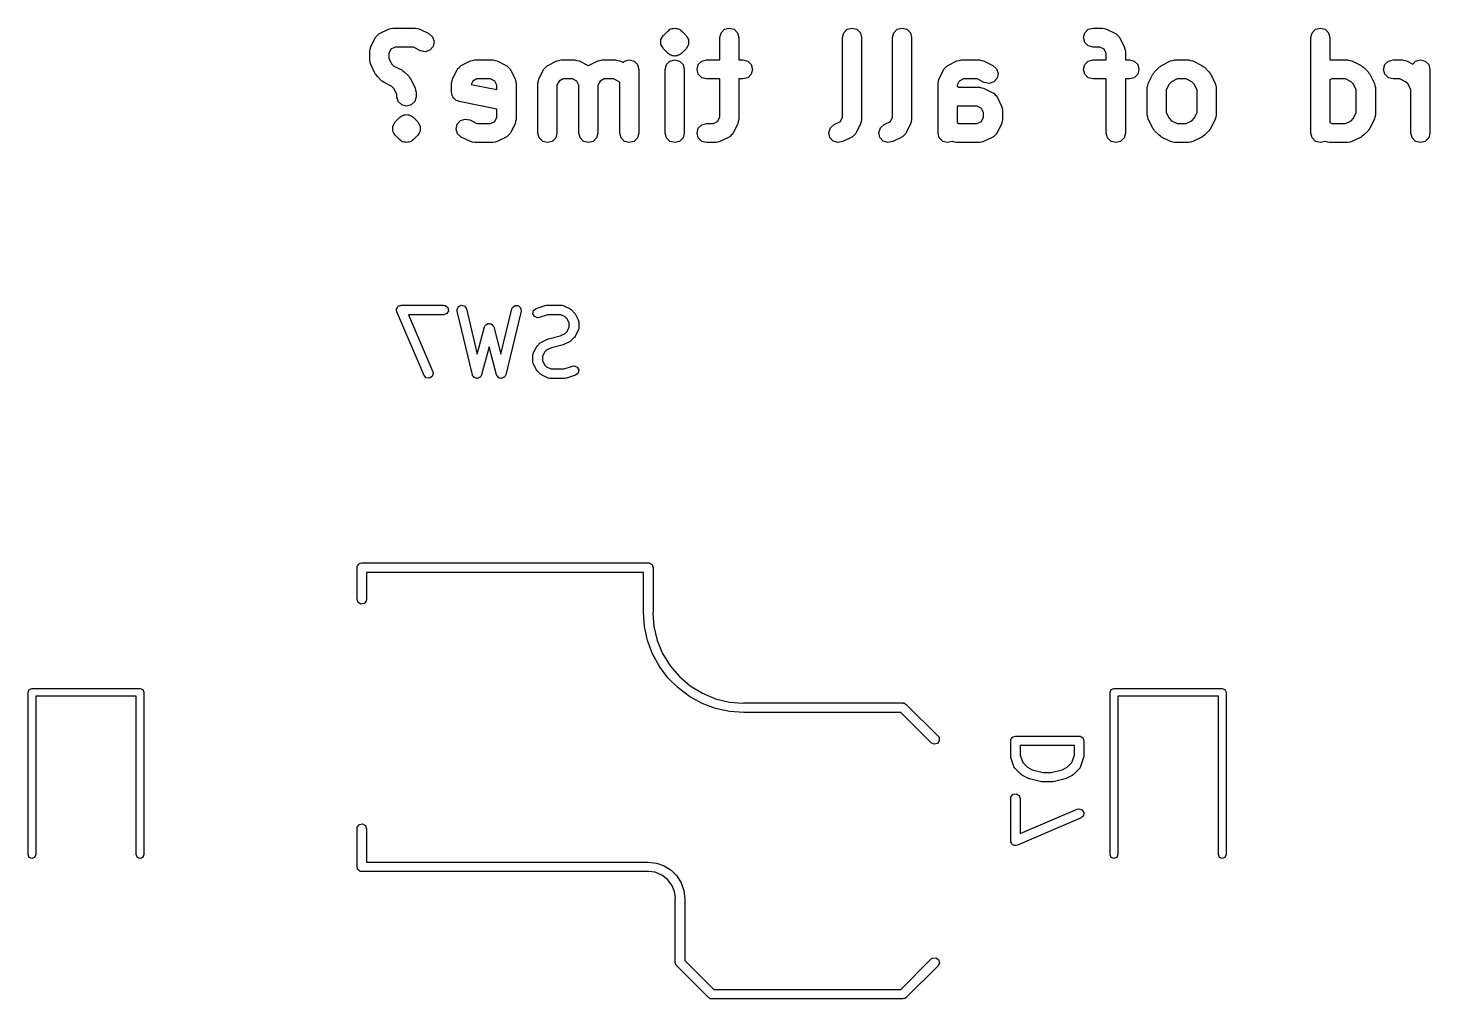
# Model space of a CAD drawing. Extents: x 3.18 to 10.88, y -3.25 to -0.52.
# Drawn here: x 6.797 to 7.664, y -1.246 to -0.646 of the extents above; entities that cross this region are included whole.
import ezdxf

# ---------------------------------------------------------------- set-up
doc = ezdxf.new("R2010")
doc.units = 0
doc.header["$MEASUREMENT"] = 0
doc.layers.add('BLACK', color=7, linetype='CONTINUOUS')

msp = doc.modelspace()

# ---------------------------------------------------------------- linework, layer by layer
at = {"layer": 'BLACK', "linetype": 'CONTINUOUS'}
for p, q in [((7.01161, -0.651077), (7.01249, -0.65029)), ((7.01249, -0.65029), (7.01328, -0.649402)), ((7.01328, -0.649402), (7.01362, -0.649288)), ((7.01362, -0.649288), (7.01389, -0.649049)), ((7.01389, -0.649049), (7.01952, -0.646236)), ((7.01952, -0.646236), (7.02085, -0.645964)), ((7.02085, -0.645964), (7.02216, -0.645613)), ((7.02216, -0.645613), (7.03622, -0.645613)), ((7.03622, -0.645613), (7.03753, -0.645964)), ((7.03753, -0.645964), (7.03886, -0.646236)), ((7.03886, -0.646236), (7.04449, -0.649049)), ((7.04449, -0.649049), (7.04677, -0.651077)), ((7.18899, -0.65109), (7.18952, -0.650155)), ((7.18952, -0.650155), (7.19234, -0.647343)), ((7.19234, -0.647343), (7.19301, -0.646954)), ((7.19234, -0.647343), (7.19234, -0.647343)), ((7.19234, -0.647343), (7.19234, -0.647343)), ((7.19301, -0.646954), (7.19356, -0.646404)), ((7.19356, -0.646404), (7.19431, -0.646203)), ((7.19431, -0.646203), (7.19498, -0.645814)), ((7.19498, -0.645814), (7.19576, -0.645814)), ((7.19576, -0.645814), (7.19651, -0.645613)), ((7.19651, -0.645613), (7.19726, -0.645814)), ((7.19726, -0.645814), (7.19804, -0.645814)), ((7.19804, -0.645814), (7.19871, -0.646203)), ((7.19871, -0.646203), (7.19947, -0.646404)), ((7.19947, -0.646404), (7.20002, -0.646954)), ((7.20002, -0.646954), (7.20069, -0.647343)), ((7.20069, -0.647343), (7.20069, -0.647343)), ((7.20069, -0.647343), (7.20069, -0.647343)), ((7.20069, -0.647343), (7.2035, -0.650155)), ((7.2035, -0.650155), (7.2035, -0.650155)), ((7.2035, -0.650155), (7.2035, -0.650155)), ((7.2035, -0.650155), (7.20404, -0.65109)), ((7.22435, -0.651519), (7.22514, -0.648566)), ((7.22514, -0.648566), (7.22731, -0.646404)), ((7.22731, -0.646404), (7.23026, -0.645613)), ((7.23026, -0.645613), (7.23321, -0.646404)), ((7.23321, -0.646404), (7.23537, -0.648566)), ((7.23537, -0.648566), (7.23616, -0.651519)), ((7.30028, -0.651519), (7.30107, -0.648566)), ((7.30107, -0.648566), (7.30323, -0.646404)), ((7.30323, -0.646404), (7.30619, -0.645613)), ((7.30619, -0.645613), (7.30914, -0.646404)), ((7.30914, -0.646404), (7.3113, -0.648566)), ((7.3113, -0.648566), (7.31209, -0.651519)), ((7.33121, -0.651519), (7.33201, -0.648566)), ((7.33201, -0.648566), (7.33417, -0.646404)), ((7.33417, -0.646404), (7.33712, -0.645613)), ((7.33712, -0.645613), (7.34007, -0.646404)), ((7.34007, -0.646404), (7.34223, -0.648566)), ((7.34223, -0.648566), (7.34303, -0.651519)), ((7.44933, -0.651519), (7.45012, -0.648566)), ((7.45012, -0.648566), (7.45228, -0.646404)), ((7.45228, -0.646404), (7.45523, -0.645613)), ((7.45523, -0.645613), (7.46085, -0.645613)), ((7.46085, -0.645613), (7.46217, -0.645964)), ((7.46217, -0.645964), (7.4635, -0.646236)), ((7.4635, -0.646236), (7.46912, -0.649049)), ((7.46912, -0.649049), (7.46939, -0.649288)), ((7.46939, -0.649288), (7.46973, -0.649402)), ((7.46973, -0.649402), (7.47052, -0.65029)), ((7.47052, -0.65029), (7.47141, -0.651077)), ((7.58993, -0.651519), (7.59072, -0.648566)), ((7.59072, -0.648566), (7.59289, -0.646404)), ((7.59289, -0.646404), (7.59584, -0.645613)), ((7.59584, -0.645613), (7.59879, -0.646404)), ((7.59879, -0.646404), (7.60095, -0.648566)), ((7.60095, -0.648566), (7.60174, -0.651519)), ((7.00782, -0.659955), (7.00817, -0.658644)), ((7.00817, -0.658644), (7.00844, -0.657314)), ((7.00844, -0.657314), (7.01125, -0.65169)), ((7.01125, -0.65169), (7.01149, -0.651419)), ((7.01149, -0.651419), (7.01161, -0.651077)), ((7.02094, -0.658732), (7.01963, -0.661349)), ((7.02355, -0.657424), (7.02094, -0.658732)), ((7.03483, -0.657424), (7.02355, -0.657424)), ((7.0392, -0.659613), (7.03483, -0.657424)), ((7.04713, -0.656972), (7.0451, -0.659259)), ((7.04677, -0.651077), (7.04774, -0.653977)), ((7.04774, -0.653977), (7.04713, -0.656972)), ((7.188, -0.652802), (7.18899, -0.65109)), ((7.188, -0.655859), (7.188, -0.652802)), ((7.18864, -0.656972), (7.188, -0.655859)), ((7.18952, -0.658507), (7.18864, -0.656972)), ((7.19234, -0.661319), (7.18952, -0.658507)), ((7.2035, -0.658507), (7.20069, -0.661319)), ((7.20439, -0.656972), (7.2035, -0.658506)), ((7.2035, -0.658506), (7.2035, -0.658507)), ((7.20404, -0.65109), (7.20503, -0.652802)), ((7.20503, -0.655859), (7.20439, -0.656972)), ((7.20503, -0.652802), (7.20503, -0.655859)), ((7.22435, -0.665298), (7.22435, -0.651519)), ((7.23616, -0.651519), (7.23616, -0.665298)), ((7.30028, -0.700743), (7.30028, -0.651519)), ((7.31209, -0.651519), (7.31209, -0.702137)), ((7.33121, -0.700743), (7.33121, -0.651519)), ((7.34303, -0.651519), (7.34303, -0.702137)), ((7.45012, -0.654471), (7.44933, -0.651519)), ((7.45228, -0.656633), (7.45012, -0.654471)), ((7.45523, -0.657424), (7.45228, -0.656633)), ((7.45946, -0.657424), (7.45523, -0.657424)), ((7.46208, -0.658732), (7.45946, -0.657424)), ((7.46339, -0.661349), (7.46208, -0.658732)), ((7.47141, -0.651077), (7.47152, -0.651419)), ((7.47152, -0.651419), (7.47176, -0.65169)), ((7.47176, -0.65169), (7.47457, -0.657314)), ((7.47457, -0.657314), (7.47485, -0.658644)), ((7.47485, -0.658644), (7.4752, -0.659955)), ((7.58993, -0.710574), (7.58993, -0.651519)), ((7.60174, -0.651519), (7.60174, -0.665298)), ((7.00782, -0.665579), (7.00782, -0.659955)), ((7.00817, -0.66689), (7.00782, -0.665579)), ((7.00844, -0.66822), (7.00817, -0.66689)), ((7.01963, -0.661349), (7.01963, -0.664185)), ((7.01963, -0.664185), (7.02139, -0.667705)), ((7.0422, -0.660226), (7.0392, -0.659613)), ((7.0451, -0.659259), (7.0422, -0.660226)), ((7.06451, -0.668734), (7.07014, -0.665922)), ((7.07014, -0.665922), (7.07147, -0.665649)), ((7.07147, -0.665649), (7.07278, -0.665298)), ((7.07278, -0.665298), (7.08403, -0.665298)), ((7.08403, -0.665298), (7.08534, -0.665649)), ((7.08534, -0.665649), (7.08667, -0.665922)), ((7.08667, -0.665922), (7.09229, -0.668734)), ((7.11794, -0.668734), (7.12357, -0.665922)), ((7.12357, -0.665922), (7.1249, -0.665649)), ((7.1249, -0.665649), (7.12621, -0.665298)), ((7.12621, -0.665298), (7.13465, -0.665298)), ((7.13465, -0.665298), (7.13596, -0.665649)), ((7.13596, -0.665649), (7.13729, -0.665922)), ((7.13729, -0.665922), (7.14291, -0.668734)), ((7.14325, -0.668734), (7.14888, -0.665922)), ((7.14888, -0.665922), (7.15021, -0.665649)), ((7.15021, -0.665649), (7.15152, -0.665298)), ((7.15152, -0.665298), (7.15996, -0.665298)), ((7.15996, -0.665298), (7.16127, -0.665649)), ((7.16127, -0.665649), (7.1626, -0.665922)), ((7.1626, -0.665922), (7.1646, -0.666925)), ((7.1646, -0.666925), (7.16544, -0.666089)), ((7.16544, -0.666089), (7.16839, -0.665298)), ((7.16839, -0.665298), (7.17134, -0.666089)), ((7.17134, -0.666089), (7.17351, -0.668251)), ((7.1914, -0.668251), (7.19356, -0.666089)), ((7.19301, -0.661707), (7.19234, -0.661319)), ((7.19356, -0.662257), (7.19301, -0.661707)), ((7.19431, -0.662458), (7.19356, -0.662257)), ((7.19356, -0.666089), (7.19651, -0.665298)), ((7.19498, -0.662847), (7.19431, -0.662458)), ((7.19576, -0.662847), (7.19498, -0.662847)), ((7.19651, -0.663048), (7.19576, -0.662847)), ((7.19726, -0.662847), (7.19651, -0.663048)), ((7.19651, -0.665298), (7.19947, -0.666089)), ((7.19804, -0.662847), (7.19726, -0.662847)), ((7.19871, -0.662458), (7.19804, -0.662847)), ((7.19947, -0.662257), (7.19871, -0.662458)), ((7.20002, -0.661707), (7.19947, -0.662257)), ((7.19947, -0.666089), (7.20163, -0.668251)), ((7.20069, -0.661319), (7.20002, -0.661707)), ((7.21108, -0.668251), (7.21325, -0.666089)), ((7.21325, -0.666089), (7.2162, -0.665298)), ((7.2162, -0.665298), (7.22435, -0.665298)), ((7.23616, -0.665298), (7.2387, -0.665298)), ((7.2387, -0.665298), (7.24165, -0.666089)), ((7.24165, -0.666089), (7.24381, -0.668251)), ((7.36541, -0.668734), (7.37104, -0.665922)), ((7.37104, -0.665922), (7.37237, -0.665649)), ((7.37237, -0.665649), (7.37368, -0.665298)), ((7.37368, -0.665298), (7.38493, -0.665298)), ((7.38493, -0.665298), (7.38624, -0.665649)), ((7.38624, -0.665649), (7.38757, -0.665922)), ((7.38757, -0.665922), (7.39319, -0.668734)), ((7.45012, -0.668251), (7.45228, -0.666089)), ((7.45228, -0.666089), (7.45523, -0.665298)), ((7.45523, -0.665298), (7.46339, -0.665298)), ((7.46339, -0.665298), (7.46339, -0.661349)), ((7.4752, -0.659955), (7.4752, -0.665298)), ((7.4752, -0.665298), (7.47773, -0.665298)), ((7.47773, -0.665298), (7.48068, -0.666089)), ((7.48068, -0.666089), (7.48284, -0.668251)), ((7.49758, -0.668734), (7.50321, -0.665922)), ((7.50321, -0.665922), (7.50454, -0.665649)), ((7.50454, -0.665649), (7.50585, -0.665298)), ((7.50585, -0.665298), (7.51429, -0.665298)), ((7.51429, -0.665298), (7.5156, -0.665649)), ((7.5156, -0.665649), (7.51693, -0.665922)), ((7.51693, -0.665922), (7.52255, -0.668734)), ((7.60174, -0.665298), (7.61271, -0.665298)), ((7.61271, -0.665298), (7.61402, -0.665649)), ((7.61402, -0.665649), (7.61535, -0.665922)), ((7.61535, -0.665922), (7.62098, -0.668734)), ((7.63572, -0.668251), (7.63788, -0.666089)), ((7.63788, -0.666089), (7.64083, -0.665298)), ((7.64083, -0.665298), (7.64646, -0.665298)), ((7.64646, -0.665298), (7.64777, -0.665649)), ((7.64777, -0.665649), (7.6491, -0.665922)), ((7.6491, -0.665922), (7.65298, -0.667862)), ((7.65298, -0.667862), (7.65475, -0.666089)), ((7.65475, -0.666089), (7.65771, -0.665298)), ((7.65771, -0.665298), (7.66066, -0.666089)), ((7.66066, -0.666089), (7.66282, -0.668251)), ((7.01125, -0.673845), (7.00844, -0.66822)), ((7.01188, -0.674556), (7.01125, -0.673845)), ((7.01236, -0.675379), (7.01188, -0.674556)), ((7.01517, -0.678192), (7.01236, -0.675379)), ((7.02139, -0.667705), (7.02285, -0.669162)), ((7.02285, -0.669162), (7.02761, -0.671546)), ((7.02761, -0.671546), (7.02832, -0.672177)), ((7.02832, -0.672177), (7.02915, -0.672652)), ((7.02915, -0.672652), (7.03196, -0.675464)), ((7.03196, -0.675464), (7.03244, -0.676288)), ((7.03244, -0.676288), (7.03307, -0.676999)), ((7.05906, -0.676999), (7.06187, -0.671375)), ((7.06187, -0.671375), (7.06211, -0.671105)), ((7.06211, -0.671105), (7.06223, -0.670762)), ((7.06223, -0.670762), (7.06311, -0.669975)), ((7.06311, -0.669975), (7.0639, -0.669088)), ((7.0639, -0.669088), (7.06424, -0.668973)), ((7.06424, -0.668973), (7.06451, -0.668734)), ((7.09229, -0.668734), (7.09256, -0.668973)), ((7.09256, -0.668973), (7.09291, -0.669088)), ((7.09291, -0.669088), (7.09369, -0.669975)), ((7.09369, -0.669975), (7.09458, -0.670762)), ((7.09458, -0.670762), (7.09469, -0.671105)), ((7.09469, -0.671105), (7.09493, -0.671375)), ((7.09493, -0.671375), (7.09775, -0.676999)), ((7.11249, -0.676999), (7.1153, -0.671375)), ((7.1153, -0.671375), (7.11554, -0.671105)), ((7.11554, -0.671105), (7.11566, -0.670762)), ((7.11566, -0.670762), (7.11654, -0.669975)), ((7.11654, -0.669975), (7.11733, -0.669088)), ((7.11733, -0.669088), (7.11767, -0.668973)), ((7.11767, -0.668973), (7.11794, -0.668734)), ((7.14291, -0.668734), (7.14308, -0.668885)), ((7.14308, -0.668885), (7.14325, -0.668734)), ((7.17351, -0.668251), (7.1743, -0.671204)), ((7.1743, -0.671204), (7.1743, -0.710574)), ((7.19061, -0.671204), (7.1914, -0.668251)), ((7.19061, -0.710574), (7.19061, -0.671204)), ((7.20163, -0.668251), (7.20242, -0.671204)), ((7.20242, -0.671204), (7.20242, -0.710574)), ((7.21029, -0.671204), (7.21108, -0.668251)), ((7.21108, -0.674156), (7.21029, -0.671204)), ((7.21325, -0.676318), (7.21108, -0.674156)), ((7.2162, -0.677109), (7.21325, -0.676318)), ((7.24165, -0.676318), (7.2387, -0.677109)), ((7.24381, -0.674156), (7.24165, -0.676318)), ((7.24381, -0.668251), (7.2446, -0.671204)), ((7.2446, -0.671204), (7.24381, -0.674156)), ((7.35996, -0.676999), (7.36277, -0.671375)), ((7.36277, -0.671375), (7.36301, -0.671105)), ((7.36301, -0.671105), (7.36313, -0.670762)), ((7.36313, -0.670762), (7.36401, -0.669975)), ((7.36401, -0.669975), (7.3648, -0.669088)), ((7.3648, -0.669088), (7.36514, -0.668973)), ((7.36514, -0.668973), (7.36541, -0.668734)), ((7.39319, -0.668734), (7.39548, -0.670762)), ((7.39548, -0.670762), (7.39645, -0.673662)), ((7.39645, -0.673662), (7.39583, -0.676657)), ((7.44933, -0.671204), (7.45012, -0.668251)), ((7.45012, -0.674156), (7.44933, -0.671204)), ((7.45228, -0.676318), (7.45012, -0.674156)), ((7.45523, -0.677109), (7.45228, -0.676318)), ((7.48068, -0.676318), (7.47773, -0.677109)), ((7.48284, -0.674156), (7.48068, -0.676318)), ((7.48284, -0.668251), (7.48363, -0.671204)), ((7.48363, -0.671204), (7.48284, -0.674156)), ((7.48932, -0.679811), (7.49213, -0.674187)), ((7.49213, -0.674187), (7.49276, -0.673475)), ((7.49276, -0.673475), (7.49324, -0.672652)), ((7.49324, -0.672652), (7.49605, -0.66984)), ((7.49605, -0.66984), (7.49687, -0.669364)), ((7.49687, -0.669364), (7.49758, -0.668734)), ((7.52255, -0.668734), (7.52326, -0.669364)), ((7.52326, -0.669364), (7.52409, -0.66984)), ((7.52409, -0.66984), (7.5269, -0.672652)), ((7.5269, -0.672652), (7.52737, -0.673475)), ((7.52737, -0.673475), (7.528, -0.674187)), ((7.528, -0.674187), (7.53082, -0.679811)), ((7.62098, -0.668734), (7.62169, -0.669364)), ((7.62169, -0.669364), (7.62251, -0.66984)), ((7.62251, -0.66984), (7.62532, -0.672652)), ((7.62532, -0.672652), (7.6258, -0.673475)), ((7.6258, -0.673475), (7.62643, -0.674187)), ((7.62643, -0.674187), (7.62924, -0.679811)), ((7.63493, -0.671204), (7.63572, -0.668251)), ((7.63572, -0.674156), (7.63493, -0.671204)), ((7.63788, -0.676318), (7.63572, -0.674156)), ((7.64083, -0.677109), (7.63788, -0.676318)), ((7.66282, -0.668251), (7.66361, -0.671204)), ((7.66361, -0.671204), (7.66361, -0.710574)), ((7.016, -0.678667), (7.01517, -0.678192)), ((7.01671, -0.679298), (7.016, -0.678667)), ((7.02147, -0.681681), (7.01671, -0.679298)), ((7.02293, -0.683138), (7.02147, -0.681681)), ((7.02469, -0.686658), (7.02293, -0.683138)), ((7.03307, -0.676999), (7.03588, -0.682623)), ((7.03588, -0.682623), (7.03615, -0.683953)), ((7.03615, -0.683953), (7.0365, -0.685264)), ((7.05844, -0.67964), (7.05879, -0.678329)), ((7.05844, -0.685264), (7.05844, -0.67964)), ((7.05879, -0.678329), (7.05906, -0.676999)), ((7.07156, -0.678417), (7.07053, -0.680479)), ((7.07053, -0.680479), (7.08656, -0.683685)), ((7.07417, -0.677109), (7.07156, -0.678417)), ((7.08263, -0.677109), (7.07417, -0.677109)), ((7.08525, -0.678417), (7.08263, -0.677109)), ((7.08656, -0.681034), (7.08525, -0.678417)), ((7.08656, -0.683685), (7.08656, -0.681034)), ((7.09775, -0.676999), (7.09802, -0.678329)), ((7.09802, -0.678329), (7.09837, -0.67964)), ((7.09837, -0.67964), (7.09837, -0.702137)), ((7.11187, -0.67964), (7.11222, -0.678329)), ((7.11187, -0.710574), (7.11187, -0.67964)), ((7.11222, -0.678329), (7.11249, -0.676999)), ((7.12499, -0.678417), (7.12368, -0.681034)), ((7.12368, -0.681034), (7.12368, -0.710574)), ((7.1276, -0.677109), (7.12499, -0.678417)), ((7.13325, -0.677109), (7.1276, -0.677109)), ((7.13587, -0.678417), (7.13325, -0.677109)), ((7.13718, -0.681034), (7.13587, -0.678417)), ((7.13718, -0.710574), (7.13718, -0.681034)), ((7.1503, -0.678417), (7.14899, -0.681034)), ((7.14899, -0.681034), (7.14899, -0.710574)), ((7.15291, -0.677109), (7.1503, -0.678417)), ((7.15856, -0.677109), (7.15291, -0.677109)), ((7.16208, -0.678869), (7.15856, -0.677109)), ((7.16249, -0.679274), (7.16208, -0.678869)), ((7.16249, -0.710574), (7.16249, -0.679274)), ((7.22435, -0.677109), (7.2162, -0.677109)), ((7.22435, -0.700743), (7.22435, -0.677109)), ((7.2387, -0.677109), (7.23616, -0.677109)), ((7.23616, -0.677109), (7.23616, -0.702137)), ((7.35934, -0.67964), (7.35969, -0.678329)), ((7.35934, -0.710574), (7.35934, -0.67964)), ((7.35969, -0.678329), (7.35996, -0.676999)), ((7.37246, -0.678417), (7.37115, -0.681034)), ((7.37115, -0.681034), (7.37115, -0.681615)), ((7.37115, -0.681615), (7.37226, -0.682171)), ((7.37226, -0.682171), (7.38493, -0.682171)), ((7.37507, -0.677109), (7.37246, -0.678417)), ((7.38353, -0.677109), (7.37507, -0.677109)), ((7.38791, -0.679298), (7.38353, -0.677109)), ((7.38493, -0.682171), (7.38624, -0.682522)), ((7.38624, -0.682522), (7.38757, -0.682794)), ((7.38757, -0.682794), (7.39319, -0.685607)), ((7.39091, -0.679911), (7.38791, -0.679298)), ((7.39381, -0.678944), (7.39091, -0.679911)), ((7.39583, -0.676657), (7.39381, -0.678944)), ((7.46339, -0.677109), (7.45523, -0.677109)), ((7.46339, -0.710574), (7.46339, -0.677109)), ((7.47773, -0.677109), (7.4752, -0.677109)), ((7.4752, -0.677109), (7.4752, -0.710574)), ((7.4887, -0.682452), (7.48905, -0.681141)), ((7.4887, -0.699325), (7.4887, -0.682452)), ((7.48905, -0.681141), (7.48932, -0.679811)), ((7.50227, -0.680326), (7.50051, -0.683846)), ((7.50051, -0.683846), (7.50051, -0.697931)), ((7.50372, -0.678869), (7.50227, -0.680326)), ((7.50724, -0.677109), (7.50372, -0.678869)), ((7.51289, -0.677109), (7.50724, -0.677109)), ((7.51641, -0.678869), (7.51289, -0.677109)), ((7.51787, -0.680326), (7.51641, -0.678869)), ((7.51963, -0.683846), (7.51787, -0.680326)), ((7.51963, -0.697931), (7.51963, -0.683846)), ((7.53082, -0.679811), (7.53109, -0.681141)), ((7.53109, -0.681141), (7.53144, -0.682452)), ((7.53144, -0.682452), (7.53144, -0.699325)), ((7.60286, -0.677109), (7.60174, -0.677666)), ((7.60174, -0.677666), (7.60174, -0.704112)), ((7.61132, -0.677109), (7.60286, -0.677109)), ((7.61484, -0.678869), (7.61132, -0.677109)), ((7.61629, -0.680326), (7.61484, -0.678869)), ((7.61805, -0.683846), (7.61629, -0.680326)), ((7.61805, -0.697931), (7.61805, -0.683846)), ((7.62924, -0.679811), (7.62951, -0.681141)), ((7.62951, -0.681141), (7.62986, -0.682452)), ((7.62986, -0.682452), (7.62986, -0.699325)), ((7.64506, -0.677109), (7.64083, -0.677109)), ((7.64858, -0.678869), (7.64506, -0.677109)), ((7.65004, -0.680326), (7.64858, -0.678869)), ((7.6518, -0.683846), (7.65004, -0.680326)), ((7.6518, -0.710574), (7.6518, -0.683846)), ((7.02469, -0.688076), (7.02469, -0.686658)), ((7.02548, -0.691029), (7.02469, -0.688076)), ((7.02764, -0.693191), (7.02548, -0.691029)), ((7.0306, -0.693982), (7.02764, -0.693191)), ((7.03355, -0.693191), (7.0306, -0.693982)), ((7.03571, -0.691029), (7.03355, -0.693191)), ((7.0365, -0.688076), (7.03571, -0.691029)), ((7.0365, -0.685264), (7.0365, -0.688076)), ((7.05869, -0.686195), (7.05844, -0.685264)), ((7.05875, -0.687157), (7.05869, -0.686195)), ((7.05907, -0.687647), (7.05875, -0.687157)), ((7.05923, -0.688217), (7.05907, -0.687647)), ((7.05991, -0.688898), (7.05923, -0.688217)), ((7.06044, -0.6897), (7.05991, -0.688898)), ((7.06097, -0.689962), (7.06044, -0.6897)), ((7.06139, -0.690379), (7.06097, -0.689962)), ((7.06232, -0.690628), (7.06139, -0.690379)), ((7.06318, -0.691055), (7.06232, -0.690628)), ((7.08656, -0.69573), (7.06318, -0.691055)), ((7.39319, -0.685607), (7.39346, -0.685846)), ((7.39346, -0.685846), (7.39381, -0.68596)), ((7.39381, -0.68596), (7.39459, -0.686848)), ((7.39459, -0.686848), (7.39548, -0.687635)), ((7.39548, -0.687635), (7.39559, -0.687977)), ((7.39559, -0.687977), (7.39583, -0.688248)), ((7.39583, -0.688248), (7.39865, -0.693872)), ((7.02361, -0.703586), (7.02642, -0.700774)), ((7.02642, -0.700774), (7.02709, -0.700385)), ((7.02709, -0.700385), (7.02764, -0.699835)), ((7.02764, -0.699835), (7.02839, -0.699634)), ((7.02839, -0.699634), (7.02907, -0.699245)), ((7.02907, -0.699245), (7.02985, -0.699245)), ((7.02985, -0.699245), (7.0306, -0.699044)), ((7.0306, -0.699044), (7.03135, -0.699245)), ((7.03135, -0.699245), (7.03212, -0.699245)), ((7.03212, -0.699245), (7.0328, -0.699634)), ((7.0328, -0.699634), (7.03355, -0.699835)), ((7.03355, -0.699835), (7.0341, -0.700385)), ((7.0341, -0.700385), (7.03477, -0.700774)), ((7.03477, -0.700774), (7.03758, -0.703586)), ((7.0639, -0.702833), (7.0668, -0.701867)), ((7.0668, -0.701867), (7.0698, -0.702479)), ((7.08525, -0.70336), (7.08656, -0.700743)), ((7.08656, -0.700743), (7.08656, -0.69573)), ((7.09837, -0.702137), (7.09802, -0.703448)), ((7.22304, -0.70336), (7.22435, -0.700743)), ((7.23616, -0.702137), (7.23581, -0.703448)), ((7.29897, -0.70336), (7.30028, -0.700743)), ((7.31209, -0.702137), (7.31174, -0.703448)), ((7.32991, -0.70336), (7.33121, -0.700743)), ((7.34303, -0.702137), (7.34267, -0.703448)), ((7.37115, -0.693982), (7.37115, -0.704112)), ((7.38353, -0.693982), (7.37115, -0.693982)), ((7.38615, -0.69529), (7.38353, -0.693982)), ((7.38746, -0.697907), (7.38615, -0.69529)), ((7.38615, -0.70336), (7.38746, -0.700743)), ((7.38746, -0.700743), (7.38746, -0.697907)), ((7.39865, -0.693872), (7.39892, -0.695202)), ((7.39892, -0.695202), (7.39927, -0.696513)), ((7.39927, -0.702137), (7.39892, -0.703448)), ((7.39927, -0.696513), (7.39927, -0.702137)), ((7.48905, -0.700636), (7.4887, -0.699325)), ((7.48932, -0.701966), (7.48905, -0.700636)), ((7.49213, -0.70759), (7.48932, -0.701966)), ((7.50051, -0.697931), (7.50227, -0.701451)), ((7.50227, -0.701451), (7.50372, -0.702908)), ((7.51641, -0.702908), (7.51787, -0.701451)), ((7.51787, -0.701451), (7.51963, -0.697931)), ((7.53082, -0.701966), (7.528, -0.70759)), ((7.53109, -0.700636), (7.53082, -0.701966)), ((7.53144, -0.699325), (7.53109, -0.700636)), ((7.61484, -0.702908), (7.61629, -0.701451)), ((7.61629, -0.701451), (7.61805, -0.697931)), ((7.62924, -0.701966), (7.62643, -0.70759)), ((7.62951, -0.700636), (7.62924, -0.701966)), ((7.62986, -0.699325), (7.62951, -0.700636)), ((7.02208, -0.706233), (7.02309, -0.704492)), ((7.02208, -0.70929), (7.02208, -0.706233)), ((7.02282, -0.710574), (7.02208, -0.70929)), ((7.02361, -0.711937), (7.02282, -0.710574)), ((7.02309, -0.704492), (7.02361, -0.703586)), ((7.03758, -0.703586), (7.03758, -0.703586)), ((7.03758, -0.703586), (7.03758, -0.703586)), ((7.03758, -0.703586), (7.03811, -0.704492)), ((7.03837, -0.710574), (7.03763, -0.711866)), ((7.03811, -0.704492), (7.03911, -0.706233)), ((7.03911, -0.70929), (7.03837, -0.710574)), ((7.03911, -0.706233), (7.03911, -0.70929)), ((7.06126, -0.708115), (7.06187, -0.70512)), ((7.06223, -0.711015), (7.06126, -0.708115)), ((7.06187, -0.70512), (7.0639, -0.702833)), ((7.0698, -0.702479), (7.07417, -0.704668)), ((7.07417, -0.704668), (7.08263, -0.704668)), ((7.08263, -0.704668), (7.08525, -0.70336)), ((7.09469, -0.710673), (7.09458, -0.711015)), ((7.09493, -0.710403), (7.09469, -0.710673)), ((7.09775, -0.704778), (7.09493, -0.710403)), ((7.09802, -0.703448), (7.09775, -0.704778)), ((7.11266, -0.713526), (7.11187, -0.710574)), ((7.12368, -0.710574), (7.12289, -0.713526)), ((7.13797, -0.713526), (7.13718, -0.710574)), ((7.14899, -0.710574), (7.1482, -0.713526)), ((7.16328, -0.713526), (7.16249, -0.710574)), ((7.1743, -0.710574), (7.17351, -0.713526)), ((7.1914, -0.713526), (7.19061, -0.710574)), ((7.20242, -0.710574), (7.20163, -0.713526)), ((7.21029, -0.710574), (7.21108, -0.707621)), ((7.21108, -0.713526), (7.21029, -0.710574)), ((7.21108, -0.707621), (7.21325, -0.705459)), ((7.21325, -0.705459), (7.2162, -0.704668)), ((7.2162, -0.704668), (7.22043, -0.704668)), ((7.22043, -0.704668), (7.22304, -0.70336)), ((7.23249, -0.710673), (7.23237, -0.711015)), ((7.23273, -0.710403), (7.23249, -0.710673)), ((7.23554, -0.704778), (7.23273, -0.710403)), ((7.23581, -0.703448), (7.23554, -0.704778)), ((7.29186, -0.71022), (7.29282, -0.70732)), ((7.29247, -0.713215), (7.29186, -0.71022)), ((7.29282, -0.70732), (7.29511, -0.705292)), ((7.29511, -0.705292), (7.29897, -0.70336)), ((7.30842, -0.710673), (7.3083, -0.711015)), ((7.30866, -0.710403), (7.30842, -0.710673)), ((7.31147, -0.704778), (7.30866, -0.710403)), ((7.31174, -0.703448), (7.31147, -0.704778)), ((7.32279, -0.71022), (7.32376, -0.70732)), ((7.3234, -0.713215), (7.32279, -0.71022)), ((7.32376, -0.70732), (7.32604, -0.705292)), ((7.32604, -0.705292), (7.32991, -0.70336)), ((7.33935, -0.710673), (7.33924, -0.711015)), ((7.33959, -0.710403), (7.33935, -0.710673)), ((7.3424, -0.704778), (7.33959, -0.710403)), ((7.34267, -0.703448), (7.3424, -0.704778)), ((7.36013, -0.713526), (7.35934, -0.710574)), ((7.37115, -0.704112), (7.37226, -0.704668)), ((7.37226, -0.704668), (7.38353, -0.704668)), ((7.38353, -0.704668), (7.38615, -0.70336)), ((7.39559, -0.710673), (7.39548, -0.711015)), ((7.39583, -0.710403), (7.39559, -0.710673)), ((7.39865, -0.704778), (7.39583, -0.710403)), ((7.39892, -0.703448), (7.39865, -0.704778)), ((7.46418, -0.713526), (7.46339, -0.710574)), ((7.4752, -0.710574), (7.47441, -0.713526)), ((7.49276, -0.708302), (7.49213, -0.70759)), ((7.49324, -0.709125), (7.49276, -0.708302)), ((7.49605, -0.711937), (7.49324, -0.709125)), ((7.50372, -0.702908), (7.50724, -0.704668)), ((7.50724, -0.704668), (7.51289, -0.704668)), ((7.51289, -0.704668), (7.51641, -0.702908)), ((7.5269, -0.709125), (7.52409, -0.711937)), ((7.52737, -0.708302), (7.5269, -0.709125)), ((7.528, -0.70759), (7.52737, -0.708302)), ((7.59072, -0.713526), (7.58993, -0.710574)), ((7.60174, -0.704112), (7.60286, -0.704668)), ((7.60286, -0.704668), (7.61132, -0.704668)), ((7.61132, -0.704668), (7.61484, -0.702908)), ((7.62532, -0.709125), (7.62251, -0.711937)), ((7.6258, -0.708302), (7.62532, -0.709125)), ((7.62643, -0.70759), (7.6258, -0.708302)), ((7.65259, -0.713526), (7.6518, -0.710574)), ((7.66361, -0.710574), (7.66282, -0.713526)), ((7.02642, -0.714749), (7.02361, -0.711937)), ((7.02709, -0.715138), (7.02642, -0.714749)), ((7.02642, -0.714749), (7.02642, -0.714749)), ((7.02764, -0.715688), (7.02709, -0.715138)), ((7.02839, -0.715889), (7.02764, -0.715688)), ((7.02907, -0.716278), (7.02839, -0.715889)), ((7.02985, -0.716278), (7.02907, -0.716278)), ((7.0306, -0.716479), (7.02985, -0.716278)), ((7.03135, -0.716278), (7.0306, -0.716479)), ((7.03212, -0.716278), (7.03135, -0.716278)), ((7.0328, -0.715889), (7.03212, -0.716278)), ((7.03355, -0.715688), (7.0328, -0.715889)), ((7.0341, -0.715138), (7.03355, -0.715688)), ((7.03477, -0.71475), (7.0341, -0.715138)), ((7.03758, -0.711937), (7.03477, -0.71475)), ((7.03763, -0.711866), (7.03758, -0.711937)), ((7.06451, -0.713044), (7.06223, -0.711015)), ((7.07014, -0.715856), (7.06451, -0.713044)), ((7.07147, -0.716128), (7.07014, -0.715856)), ((7.07278, -0.716479), (7.07147, -0.716128)), ((7.08403, -0.716479), (7.07278, -0.716479)), ((7.08534, -0.716128), (7.08403, -0.716479)), ((7.08667, -0.715856), (7.08534, -0.716128)), ((7.09229, -0.713044), (7.08667, -0.715856)), ((7.09256, -0.712804), (7.09229, -0.713044)), ((7.09291, -0.71269), (7.09256, -0.712804)), ((7.09369, -0.711802), (7.09291, -0.71269)), ((7.09458, -0.711015), (7.09369, -0.711802)), ((7.11482, -0.715688), (7.11266, -0.713526)), ((7.11777, -0.716479), (7.11482, -0.715688)), ((7.12073, -0.715688), (7.11777, -0.716479)), ((7.12289, -0.713526), (7.12073, -0.715688)), ((7.14013, -0.715688), (7.13797, -0.713526)), ((7.14308, -0.716479), (7.14013, -0.715688)), ((7.14603, -0.715688), (7.14308, -0.716479)), ((7.1482, -0.713526), (7.14603, -0.715688)), ((7.16544, -0.715688), (7.16328, -0.713526)), ((7.16839, -0.716479), (7.16544, -0.715688)), ((7.17134, -0.715688), (7.16839, -0.716479)), ((7.17351, -0.713526), (7.17134, -0.715688)), ((7.19356, -0.715688), (7.1914, -0.713526)), ((7.19651, -0.716479), (7.19356, -0.715688)), ((7.19947, -0.715688), (7.19651, -0.716479)), ((7.20163, -0.713526), (7.19947, -0.715688)), ((7.21325, -0.715688), (7.21108, -0.713526)), ((7.2162, -0.716479), (7.21325, -0.715688)), ((7.22182, -0.716479), (7.2162, -0.716479)), ((7.22313, -0.716128), (7.22182, -0.716479)), ((7.22446, -0.715856), (7.22313, -0.716128)), ((7.23009, -0.713044), (7.22446, -0.715856)), ((7.23036, -0.712804), (7.23009, -0.713044)), ((7.2307, -0.71269), (7.23036, -0.712804)), ((7.23149, -0.711802), (7.2307, -0.71269)), ((7.23237, -0.711015), (7.23149, -0.711802)), ((7.2945, -0.715502), (7.29247, -0.713215)), ((7.2974, -0.716469), (7.2945, -0.715502)), ((7.30039, -0.715856), (7.2974, -0.716469)), ((7.30602, -0.713044), (7.30039, -0.715856)), ((7.30629, -0.712804), (7.30602, -0.713044)), ((7.30663, -0.71269), (7.30629, -0.712804)), ((7.30742, -0.711802), (7.30663, -0.71269)), ((7.3083, -0.711015), (7.30742, -0.711802)), ((7.32543, -0.715502), (7.3234, -0.713215)), ((7.32833, -0.716469), (7.32543, -0.715502)), ((7.33132, -0.715856), (7.32833, -0.716469)), ((7.33695, -0.713044), (7.33132, -0.715856)), ((7.33722, -0.712804), (7.33695, -0.713044)), ((7.33756, -0.71269), (7.33722, -0.712804)), ((7.33835, -0.711802), (7.33756, -0.71269)), ((7.33924, -0.711015), (7.33835, -0.711802)), ((7.36229, -0.715688), (7.36013, -0.713526)), ((7.36524, -0.716479), (7.36229, -0.715688)), ((7.368, -0.715741), (7.36524, -0.716479)), ((7.36823, -0.715856), (7.368, -0.715741)), ((7.36956, -0.716128), (7.36823, -0.715856)), ((7.37087, -0.716479), (7.36956, -0.716128)), ((7.38493, -0.716479), (7.37087, -0.716479)), ((7.38624, -0.716128), (7.38493, -0.716479)), ((7.38757, -0.715856), (7.38624, -0.716128)), ((7.39319, -0.713044), (7.38757, -0.715856)), ((7.39346, -0.712804), (7.39319, -0.713044)), ((7.39381, -0.71269), (7.39346, -0.712804)), ((7.39459, -0.711802), (7.39381, -0.71269)), ((7.39548, -0.711015), (7.39459, -0.711802)), ((7.46634, -0.715688), (7.46418, -0.713526)), ((7.46929, -0.716479), (7.46634, -0.715688)), ((7.47224, -0.715688), (7.46929, -0.716479)), ((7.47441, -0.713526), (7.47224, -0.715688)), ((7.49687, -0.712413), (7.49605, -0.711937)), ((7.49758, -0.713044), (7.49687, -0.712413)), ((7.50321, -0.715856), (7.49758, -0.713044)), ((7.50454, -0.716128), (7.50321, -0.715856)), ((7.50585, -0.716479), (7.50454, -0.716128)), ((7.51429, -0.716479), (7.50585, -0.716479)), ((7.5156, -0.716128), (7.51429, -0.716479)), ((7.51693, -0.715856), (7.5156, -0.716128)), ((7.52255, -0.713044), (7.51693, -0.715856)), ((7.52326, -0.712413), (7.52255, -0.713044)), ((7.52409, -0.711937), (7.52326, -0.712413)), ((7.59289, -0.715688), (7.59072, -0.713526)), ((7.59584, -0.716479), (7.59289, -0.715688)), ((7.59859, -0.715741), (7.59584, -0.716479)), ((7.59882, -0.715856), (7.59859, -0.715741)), ((7.60015, -0.716128), (7.59882, -0.715856)), ((7.60146, -0.716479), (7.60015, -0.716128)), ((7.61271, -0.716479), (7.60146, -0.716479)), ((7.61402, -0.716128), (7.61271, -0.716479)), ((7.61535, -0.715856), (7.61402, -0.716128)), ((7.62098, -0.713044), (7.61535, -0.715856)), ((7.62169, -0.712413), (7.62098, -0.713044)), ((7.62251, -0.711937), (7.62169, -0.712413)), ((7.65475, -0.715688), (7.65259, -0.713526)), ((7.65771, -0.716479), (7.65475, -0.715688)), ((7.66066, -0.715688), (7.65771, -0.716479)), ((7.66282, -0.713526), (7.66066, -0.715688)), ((7.02437, -0.82014), (7.02447, -0.819806)), ((7.02461, -0.821138), (7.02437, -0.82014)), ((7.02441, -0.819462), (7.02476, -0.818866)), ((7.02447, -0.819806), (7.02441, -0.819462)), ((7.04148, -0.860508), (7.02461, -0.821138)), ((7.02476, -0.818866), (7.02496, -0.818206)), ((7.02496, -0.818206), (7.02525, -0.818015)), ((7.02525, -0.818015), (7.02542, -0.817713)), ((7.02542, -0.817713), (7.02607, -0.817478)), ((7.02607, -0.817478), (7.02665, -0.8171)), ((7.02665, -0.8171), (7.02699, -0.817142)), ((7.02699, -0.817142), (7.02732, -0.817022)), ((7.02732, -0.817022), (7.05357, -0.817022)), ((7.05357, -0.822928), (7.0318, -0.822928)), ((7.0318, -0.822928), (7.04691, -0.858182)), ((7.05357, -0.817022), (7.05458, -0.8172)), ((7.05547, -0.822237), (7.05357, -0.822928)), ((7.05458, -0.8172), (7.05613, -0.818499)), ((7.05648, -0.820488), (7.05547, -0.822237)), ((7.05613, -0.818499), (7.05648, -0.820488)), ((7.06188, -0.819635), (7.06279, -0.817829)), ((7.06194, -0.820659), (7.06188, -0.819635)), ((7.07132, -0.860029), (7.06194, -0.820659)), ((7.06279, -0.817829), (7.06464, -0.817028)), ((7.06464, -0.817028), (7.06658, -0.817605)), ((7.06658, -0.817605), (7.06769, -0.819291)), ((7.06769, -0.819291), (7.07435, -0.847278)), ((7.08903, -0.847278), (7.09569, -0.819291)), ((7.10143, -0.820659), (7.09206, -0.860029)), ((7.09569, -0.819291), (7.0961, -0.81835)), ((7.0961, -0.81835), (7.09772, -0.817146)), ((7.09772, -0.817146), (7.09973, -0.817265)), ((7.09973, -0.817265), (7.1012, -0.818653)), ((7.1012, -0.818653), (7.10143, -0.820659)), ((7.10876, -0.822283), (7.10917, -0.820304)), ((7.10973, -0.824059), (7.10876, -0.822283)), ((7.10917, -0.820304), (7.11075, -0.819049)), ((7.11075, -0.819049), (7.11638, -0.817174)), ((7.11779, -0.822928), (7.11262, -0.824651)), ((7.11638, -0.817174), (7.11725, -0.817044)), ((7.11725, -0.817044), (7.11731, -0.817022)), ((7.11731, -0.817022), (7.12668, -0.817022)), ((7.12599, -0.822928), (7.11779, -0.822928)), ((7.12868, -0.824277), (7.12599, -0.822928)), ((7.12668, -0.817022), (7.12769, -0.8172)), ((7.12769, -0.8172), (7.12783, -0.817314)), ((7.12783, -0.817314), (7.128, -0.817334)), ((7.128, -0.817334), (7.13175, -0.819209)), ((7.13175, -0.819209), (7.13246, -0.819735)), ((7.13246, -0.819735), (7.13252, -0.819762)), ((7.13252, -0.819762), (7.1344, -0.821637)), ((7.1344, -0.821637), (7.1349, -0.82236)), ((7.1349, -0.82236), (7.13495, -0.822404)), ((7.13495, -0.822404), (7.13682, -0.826154)), ((7.07435, -0.847278), (7.07884, -0.830463)), ((7.07884, -0.830463), (7.07927, -0.829533)), ((7.07927, -0.829533), (7.07949, -0.829378)), ((7.07949, -0.829378), (7.0796, -0.829133)), ((7.0796, -0.829133), (7.0803, -0.828811)), ((7.0803, -0.828811), (7.08092, -0.828373)), ((7.08092, -0.828373), (7.08119, -0.828396)), ((7.08119, -0.828396), (7.08144, -0.828282)), ((7.08144, -0.828282), (7.08217, -0.828481)), ((7.08217, -0.828481), (7.08293, -0.828546)), ((7.08293, -0.828546), (7.08313, -0.828737)), ((7.08313, -0.828737), (7.08339, -0.828807)), ((7.08339, -0.828807), (7.08382, -0.829433)), ((7.08382, -0.829433), (7.08436, -0.829973)), ((7.08436, -0.829973), (7.08439, -0.830242)), ((7.08439, -0.830242), (7.08454, -0.830463)), ((7.08454, -0.830463), (7.08903, -0.847278)), ((7.11161, -0.824802), (7.10973, -0.824059)), ((7.11262, -0.824651), (7.11161, -0.824802)), ((7.12988, -0.825474), (7.12868, -0.824277)), ((7.13123, -0.828171), (7.12988, -0.825474)), ((7.12988, -0.833224), (7.13123, -0.830527)), ((7.13123, -0.830527), (7.13123, -0.828171)), ((7.13682, -0.826154), (7.13712, -0.827137)), ((7.13684, -0.832369), (7.13682, -0.832544)), ((7.13696, -0.832234), (7.13684, -0.832369)), ((7.13714, -0.831224), (7.13696, -0.832234)), ((7.13712, -0.827137), (7.13708, -0.827308)), ((7.13708, -0.827308), (7.13714, -0.827474)), ((7.13714, -0.827474), (7.13714, -0.831224)), ((7.11147, -0.842259), (7.11335, -0.840384)), ((7.11335, -0.840384), (7.11407, -0.839878)), ((7.11407, -0.839878), (7.11411, -0.839831)), ((7.11411, -0.839831), (7.11786, -0.837957)), ((7.11786, -0.837957), (7.11835, -0.837811)), ((7.11835, -0.837811), (7.11847, -0.837733)), ((7.11847, -0.837733), (7.12565, -0.835937)), ((7.12565, -0.835937), (7.12868, -0.834421)), ((7.13175, -0.839489), (7.128, -0.841364)), ((7.12868, -0.834421), (7.12988, -0.833224)), ((7.1318, -0.839442), (7.13175, -0.839489)), ((7.13252, -0.838936), (7.1318, -0.839442)), ((7.1344, -0.837061), (7.13252, -0.838936)), ((7.13442, -0.837003), (7.1344, -0.837061)), ((7.13495, -0.836294), (7.13442, -0.837003)), ((7.13682, -0.832544), (7.13495, -0.836294)), ((7.08169, -0.842684), (7.07704, -0.860106)), ((7.08634, -0.860106), (7.08169, -0.842684)), ((7.10873, -0.848097), (7.10891, -0.847087)), ((7.10873, -0.851846), (7.10873, -0.848097)), ((7.10891, -0.847087), (7.10902, -0.846951)), ((7.10902, -0.846951), (7.10904, -0.846776)), ((7.10904, -0.846776), (7.11092, -0.843027)), ((7.11092, -0.843027), (7.11145, -0.842318)), ((7.11145, -0.842318), (7.11147, -0.842259)), ((7.11599, -0.846096), (7.11464, -0.848794)), ((7.11464, -0.848794), (7.11464, -0.851149)), ((7.11718, -0.844899), (7.11599, -0.846096)), ((7.12022, -0.843384), (7.11718, -0.844899)), ((7.1274, -0.841587), (7.12022, -0.843384)), ((7.12752, -0.841509), (7.1274, -0.841587)), ((7.128, -0.841364), (7.12752, -0.841509)), ((7.04691, -0.858182), (7.04714, -0.859181)), ((7.10879, -0.852012), (7.10873, -0.851846)), ((7.10875, -0.852184), (7.10879, -0.852012)), ((7.10904, -0.853167), (7.10875, -0.852184)), ((7.11092, -0.856916), (7.10904, -0.853167)), ((7.11097, -0.856961), (7.11092, -0.856916)), ((7.11147, -0.857684), (7.11097, -0.856961)), ((7.11335, -0.859558), (7.11147, -0.857684)), ((7.11464, -0.851149), (7.11599, -0.853847)), ((7.11599, -0.853847), (7.11718, -0.855044)), ((7.11718, -0.855044), (7.11988, -0.856392)), ((7.11988, -0.856392), (7.12808, -0.856392)), ((7.12808, -0.856392), (7.13325, -0.854669)), ((7.13325, -0.854669), (7.13426, -0.854519)), ((7.13426, -0.854519), (7.13614, -0.855261)), ((7.13614, -0.855261), (7.1371, -0.857037)), ((7.1371, -0.857037), (7.1367, -0.859016)), ((7.04286, -0.861981), (7.04148, -0.860508)), ((7.04487, -0.86222), (7.04286, -0.861981)), ((7.04656, -0.861114), (7.04487, -0.86222)), ((7.04714, -0.859181), (7.04656, -0.861114)), ((7.07149, -0.860288), (7.07132, -0.860029)), ((7.07152, -0.860596), (7.07149, -0.860288)), ((7.07203, -0.861109), (7.07152, -0.860596)), ((7.07243, -0.861716), (7.07203, -0.861109)), ((7.07273, -0.861804), (7.07243, -0.861716)), ((7.07295, -0.862023), (7.07273, -0.861804)), ((7.07367, -0.862085), (7.07295, -0.862023)), ((7.07437, -0.862293), (7.07367, -0.862085)), ((7.07465, -0.86217), (7.07437, -0.862293)), ((7.07496, -0.862196), (7.07465, -0.86217)), ((7.07555, -0.861779), (7.07496, -0.862196)), ((7.07622, -0.861491), (7.07555, -0.861779)), ((7.07636, -0.861214), (7.07622, -0.861491)), ((7.07661, -0.861036), (7.07636, -0.861214)), ((7.07704, -0.860106), (7.07661, -0.861036)), ((7.08651, -0.86036), (7.08634, -0.860106)), ((7.08655, -0.860668), (7.08651, -0.86036)), ((7.08708, -0.861167), (7.08655, -0.860668)), ((7.08749, -0.861762), (7.08708, -0.861167)), ((7.08779, -0.861842), (7.08749, -0.861762)), ((7.08802, -0.862055), (7.08779, -0.861842)), ((7.08874, -0.862098), (7.08802, -0.862055)), ((7.08944, -0.862287), (7.08874, -0.862098)), ((7.08972, -0.862156), (7.08944, -0.862287)), ((7.09003, -0.862175), (7.08972, -0.862156)), ((7.09062, -0.861742), (7.09003, -0.862175)), ((7.09127, -0.861436), (7.09062, -0.861742)), ((7.09141, -0.861155), (7.09127, -0.861436)), ((7.09165, -0.86097), (7.09141, -0.861155)), ((7.09206, -0.860029), (7.09165, -0.86097)), ((7.11341, -0.859586), (7.11335, -0.859558)), ((7.11411, -0.860111), (7.11341, -0.859586)), ((7.11786, -0.861986), (7.11411, -0.860111)), ((7.11804, -0.862006), (7.11786, -0.861986)), ((7.11817, -0.86212), (7.11804, -0.862006)), ((7.11918, -0.862298), (7.11817, -0.86212)), ((7.12856, -0.862298), (7.11918, -0.862298)), ((7.12862, -0.862276), (7.12856, -0.862298)), ((7.12949, -0.862146), (7.12862, -0.862276)), ((7.13512, -0.860272), (7.12949, -0.862146)), ((7.1367, -0.859016), (7.13512, -0.860272)), ((7, -0.97933), (7.00006, -0.978947)), ((7, -0.999015), (7, -0.97933)), ((7.00004, -0.978818), (7.00011, -0.978704)), ((7.00006, -0.978947), (7.00004, -0.978818)), ((7.00011, -0.978704), (7.00017, -0.97832)), ((7.00017, -0.97832), (7.00067, -0.977733)), ((7.00067, -0.977733), (7.00105, -0.977068)), ((7.00105, -0.977068), (7.0013, -0.976977)), ((7.0013, -0.976977), (7.00147, -0.976773)), ((7.00147, -0.976773), (7.00223, -0.97664)), ((7.00223, -0.97664), (7.00295, -0.976378)), ((7.00295, -0.976378), (7.18011, -0.976378)), ((7.18011, -0.976378), (7.1805, -0.976445)), ((7.1805, -0.976445), (7.18063, -0.976422)), ((7.18063, -0.976422), (7.18074, -0.976488)), ((7.18074, -0.976488), (7.18112, -0.976556)), ((7.18112, -0.976556), (7.18171, -0.977049)), ((7.18171, -0.977049), (7.18238, -0.977432)), ((7.18238, -0.977432), (7.18247, -0.977683)), ((7.18247, -0.977683), (7.18267, -0.977854)), ((7.18267, -0.977854), (7.18281, -0.978609)), ((7.18281, -0.978609), (7.18307, -0.97933)), ((7.18307, -0.97933), (7.18307, -1.00689)), ((7.17716, -0.982283), (7.0059, -0.982283)), ((7.0059, -0.982283), (7.0059, -0.999015)), ((7.17716, -1.00689), (7.17716, -0.982283)), ((7.00069, -1.00091), (7, -0.999015)), ((7.00244, -1.00192), (7.00069, -1.00091)), ((7.00443, -1.00157), (7.00244, -1.00192)), ((7.00572, -1.00003), (7.00443, -1.00157)), ((7.0059, -0.999015), (7.00572, -1.00003)), ((7.17779, -1.01571), (7.17716, -1.00689)), ((7.17716, -1.00689), (7.17716, -1.00689)), ((7.18307, -1.00689), (7.18295, -1.00757)), ((7.18295, -1.00757), (7.18359, -1.01569)), ((7.17967, -1.02436), (7.17779, -1.01571)), ((7.18359, -1.01569), (7.18565, -1.02428)), ((7.18277, -1.03265), (7.17967, -1.02436)), ((7.18565, -1.02428), (7.18903, -1.03244)), ((7.18701, -1.04041), (7.18277, -1.03265)), ((7.19231, -1.0475), (7.18701, -1.04041)), ((7.18903, -1.03244), (7.19364, -1.03997)), ((7.19364, -1.03997), (7.19938, -1.04668)), ((7.19856, -1.05375), (7.19231, -1.0475)), ((7.19938, -1.04668), (7.20609, -1.05242)), ((6.79652, -1.05643), (6.79721, -1.05476)), ((6.79652, -1.15682), (6.79652, -1.05643)), ((6.79721, -1.05476), (6.79888, -1.05407)), ((6.79888, -1.05407), (6.86581, -1.05407)), ((6.86581, -1.05407), (6.86748, -1.05476)), ((6.86748, -1.05476), (6.86817, -1.05643)), ((6.86817, -1.05643), (6.86817, -1.15682)), ((7.20565, -1.05905), (7.19856, -1.05375)), ((7.20609, -1.05242), (7.21362, -1.05703)), ((7.21362, -1.05703), (7.22178, -1.06041)), ((7.46581, -1.05643), (7.4665, -1.05476)), ((7.46581, -1.15682), (7.46581, -1.05643)), ((7.4665, -1.05476), (7.46817, -1.05407)), ((7.46817, -1.05407), (7.5351, -1.05407)), ((7.5351, -1.05407), (7.53677, -1.05476)), ((7.53677, -1.05476), (7.53746, -1.05643)), ((7.53746, -1.05643), (7.53746, -1.15682)), ((6.86345, -1.05879), (6.80124, -1.05879)), ((6.80124, -1.05879), (6.80124, -1.15682)), ((6.86345, -1.15682), (6.86345, -1.05879)), ((7.21341, -1.06329), (7.20565, -1.05905)), ((7.2217, -1.06639), (7.21341, -1.06329)), ((7.23035, -1.06827), (7.2217, -1.06639)), ((7.22178, -1.06041), (7.23037, -1.06247)), ((7.23037, -1.06247), (7.23874, -1.06313)), ((7.23874, -1.06313), (7.23917, -1.06299)), ((7.23917, -1.06299), (7.33759, -1.06299)), ((7.33759, -1.06299), (7.33778, -1.06302)), ((7.33778, -1.06302), (7.33785, -1.063)), ((7.33785, -1.063), (7.33797, -1.06306)), ((7.33797, -1.06306), (7.3386, -1.06317)), ((7.3386, -1.06317), (7.3391, -1.06358)), ((7.3391, -1.06358), (7.33968, -1.06386)), ((7.33968, -1.06386), (7.35937, -1.08354)), ((7.53274, -1.05879), (7.47053, -1.05879)), ((7.47053, -1.05879), (7.47053, -1.15682)), ((7.53274, -1.15682), (7.53274, -1.05879)), ((7.23917, -1.0689), (7.23035, -1.06827)), ((7.33637, -1.0689), (7.23917, -1.0689)), ((7.35519, -1.08772), (7.33637, -1.0689)), ((7.35937, -1.08354), (7.35996, -1.08438)), ((7.40577, -1.08387), (7.40652, -1.08374)), ((7.40652, -1.08374), (7.40724, -1.08347)), ((7.40724, -1.08347), (7.44661, -1.08347)), ((7.44661, -1.08347), (7.447, -1.08354)), ((7.447, -1.08354), (7.44713, -1.08352)), ((7.44713, -1.08352), (7.44724, -1.08358)), ((7.44724, -1.08358), (7.44762, -1.08365)), ((7.44762, -1.08365), (7.44821, -1.08414)), ((7.35702, -1.08857), (7.35519, -1.08772)), ((7.35897, -1.08805), (7.35702, -1.08857)), ((7.36013, -1.08639), (7.35897, -1.08805)), ((7.35996, -1.08438), (7.36013, -1.08639)), ((7.40429, -1.08643), (7.40436, -1.08604)), ((7.40429, -1.0958), (7.40429, -1.08643)), ((7.40433, -1.08591), (7.4044, -1.0858)), ((7.40436, -1.08604), (7.40433, -1.08591)), ((7.4044, -1.0858), (7.40447, -1.08542)), ((7.40447, -1.08542), (7.40496, -1.08483)), ((7.40496, -1.08483), (7.40534, -1.08416)), ((7.40534, -1.08416), (7.40559, -1.08407)), ((7.40559, -1.08407), (7.40577, -1.08387)), ((7.4102, -1.08938), (7.4102, -1.09532)), ((7.44366, -1.08938), (7.4102, -1.08938)), ((7.44366, -1.09532), (7.44366, -1.08938)), ((7.44821, -1.08414), (7.44887, -1.08453)), ((7.44887, -1.08453), (7.44897, -1.08478)), ((7.44897, -1.08478), (7.44917, -1.08495)), ((7.44917, -1.08495), (7.4493, -1.08571)), ((7.4493, -1.08571), (7.44957, -1.08643)), ((7.44957, -1.08643), (7.44957, -1.0958)), ((7.40431, -1.09586), (7.40429, -1.0958)), ((7.40444, -1.09673), (7.40431, -1.09586)), ((7.40632, -1.10236), (7.40444, -1.09673)), ((7.4102, -1.09532), (7.4117, -1.09983)), ((7.4117, -1.09983), (7.41462, -1.10275)), ((7.43924, -1.10275), (7.44216, -1.09983)), ((7.44216, -1.09983), (7.44366, -1.09532)), ((7.44941, -1.09673), (7.44754, -1.10236)), ((7.44957, -1.0958), (7.44941, -1.09667)), ((7.44941, -1.09667), (7.44941, -1.09673)), ((7.40643, -1.1025), (7.40632, -1.10236)), ((7.40644, -1.10267), (7.40643, -1.1025)), ((7.40703, -1.10351), (7.40644, -1.10267)), ((7.41078, -1.10726), (7.40703, -1.10351)), ((7.41084, -1.10729), (7.41078, -1.10726)), ((7.41155, -1.10781), (7.41084, -1.10729)), ((7.4153, -1.10969), (7.41155, -1.10781)), ((7.41462, -1.10275), (7.41765, -1.10426)), ((7.41543, -1.10971), (7.4153, -1.10969)), ((7.4159, -1.10991), (7.41543, -1.10971)), ((7.41765, -1.10426), (7.42448, -1.10597)), ((7.42448, -1.10597), (7.42938, -1.10597)), ((7.42938, -1.10597), (7.43621, -1.10426)), ((7.43621, -1.10426), (7.43924, -1.10275)), ((7.43807, -1.10983), (7.43795, -1.10991)), ((7.43856, -1.10969), (7.43807, -1.10983)), ((7.44231, -1.10781), (7.43856, -1.10969)), ((7.44235, -1.10777), (7.44231, -1.10781)), ((7.44308, -1.10726), (7.44235, -1.10777)), ((7.44683, -1.10351), (7.44308, -1.10726)), ((7.4469, -1.10335), (7.44683, -1.10351)), ((7.44705, -1.10326), (7.4469, -1.10335)), ((7.44754, -1.10236), (7.44705, -1.10326)), ((7.4234, -1.11179), (7.4159, -1.10991)), ((7.42353, -1.11177), (7.4234, -1.11179)), ((7.42412, -1.11188), (7.42353, -1.11177)), ((7.42974, -1.11188), (7.42412, -1.11188)), ((7.42987, -1.11183), (7.42974, -1.11188)), ((7.43046, -1.11179), (7.42987, -1.11183)), ((7.43795, -1.10991), (7.43046, -1.11179)), ((7.40429, -1.12205), (7.40447, -1.12104)), ((7.40429, -1.14829), (7.40429, -1.12205)), ((7.40447, -1.12104), (7.40577, -1.11949)), ((7.40577, -1.11949), (7.40776, -1.11914)), ((7.40776, -1.11914), (7.4095, -1.12015)), ((7.4095, -1.12015), (7.4102, -1.12205)), ((7.4102, -1.12205), (7.4102, -1.14382)), ((7.44778, -1.13413), (7.40841, -1.15101)), ((7.4102, -1.14382), (7.44545, -1.12871)), ((7.44545, -1.12871), (7.44645, -1.12847)), ((7.44645, -1.12847), (7.44838, -1.12906)), ((7.44925, -1.13275), (7.44778, -1.13413)), ((7.44838, -1.12906), (7.44949, -1.13075)), ((7.44949, -1.13075), (7.44925, -1.13275)), ((7, -1.14075), (7.00017, -1.13974)), ((7, -1.16437), (7, -1.14075)), ((7.00017, -1.13974), (7.00147, -1.13819)), ((7.00147, -1.13819), (7.00346, -1.13784)), ((7.00346, -1.13784), (7.00521, -1.13885)), ((7.00521, -1.13885), (7.0059, -1.14075)), ((7.0059, -1.14075), (7.0059, -1.16142)), ((7.40441, -1.14862), (7.40429, -1.14829)), ((7.40437, -1.14897), (7.40441, -1.14862)), ((7.40474, -1.14954), (7.40437, -1.14897)), ((7.40498, -1.15019), (7.40474, -1.14954)), ((7.40528, -1.15037), (7.40498, -1.15019)), ((7.40547, -1.15066), (7.40528, -1.15037)), ((7.40613, -1.15086), (7.40547, -1.15066)), ((7.40673, -1.1512), (7.40613, -1.15086)), ((7.40707, -1.15114), (7.40673, -1.1512)), ((7.40741, -1.15124), (7.40707, -1.15114)), ((7.40841, -1.15101), (7.40741, -1.15124)), ((6.79721, -1.15849), (6.79652, -1.15682)), ((6.79888, -1.15919), (6.79721, -1.15849)), ((6.80055, -1.15849), (6.79888, -1.15919)), ((6.80124, -1.15682), (6.80055, -1.15849)), ((6.86414, -1.15849), (6.86345, -1.15682)), ((6.86581, -1.15919), (6.86414, -1.15849)), ((6.86748, -1.15849), (6.86581, -1.15919)), ((6.86817, -1.15682), (6.86748, -1.15849)), ((7.0059, -1.16142), (7.18011, -1.16142)), ((7.18011, -1.16142), (7.18515, -1.16198)), ((7.4665, -1.15849), (7.46581, -1.15682)), ((7.46817, -1.15919), (7.4665, -1.15849)), ((7.46984, -1.15849), (7.46817, -1.15919)), ((7.47053, -1.15682), (7.46984, -1.15849)), ((7.53343, -1.15849), (7.53274, -1.15682)), ((7.5351, -1.15919), (7.53343, -1.15849)), ((7.53677, -1.15849), (7.5351, -1.15919)), ((7.53746, -1.15682), (7.53677, -1.15849)), ((7.00026, -1.16509), (7, -1.16437)), ((7.00039, -1.16585), (7.00026, -1.16509)), ((7.0006, -1.16602), (7.00039, -1.16585)), ((7.00069, -1.16627), (7.0006, -1.16602)), ((7.00135, -1.16665), (7.00069, -1.16627)), ((7.00194, -1.16714), (7.00135, -1.16665)), ((7.00232, -1.16721), (7.00194, -1.16714)), ((7.00244, -1.16728), (7.00232, -1.16721)), ((7.00257, -1.16725), (7.00244, -1.16728)), ((7.00295, -1.16732), (7.00257, -1.16725)), ((7.18011, -1.16732), (7.00295, -1.16732)), ((7.18012, -1.16732), (7.18011, -1.16732)), ((7.18043, -1.16722), (7.18012, -1.16732)), ((7.18448, -1.16775), (7.18043, -1.16722)), ((7.18855, -1.16944), (7.18448, -1.16775)), ((7.18515, -1.16198), (7.18994, -1.16366)), ((7.19205, -1.17212), (7.18855, -1.16944)), ((7.18994, -1.16366), (7.19423, -1.16636)), ((7.19423, -1.16636), (7.19781, -1.16994)), ((7.19781, -1.16994), (7.20051, -1.17423)), ((7.19473, -1.17562), (7.19205, -1.17212)), ((7.19642, -1.17969), (7.19473, -1.17562)), ((7.20051, -1.17423), (7.20218, -1.17902)), ((7.20218, -1.17902), (7.20275, -1.18405)), ((7.19693, -1.18359), (7.19642, -1.17969)), ((7.19685, -1.18405), (7.19693, -1.18359)), ((7.19685, -1.22342), (7.19685, -1.18405)), ((7.20275, -1.18405), (7.20275, -1.18405)), ((7.20275, -1.18405), (7.20275, -1.2222)), ((7.20275, -1.2222), (7.22071, -1.24016)), ((7.33637, -1.24016), (7.35519, -1.22134)), ((7.35519, -1.22134), (7.35603, -1.22075)), ((7.35603, -1.22075), (7.35804, -1.22057)), ((7.35804, -1.22057), (7.3597, -1.22173)), ((7.3597, -1.22173), (7.36022, -1.22368)), ((7.19707, -1.22403), (7.19685, -1.22342)), ((7.19712, -1.22467), (7.19707, -1.22403)), ((7.19749, -1.2252), (7.19712, -1.22467)), ((7.19754, -1.22532), (7.19749, -1.2252)), ((7.19761, -1.22536), (7.19754, -1.22532)), ((7.19771, -1.22551), (7.19761, -1.22536)), ((7.2174, -1.2452), (7.19771, -1.22551)), ((7.35937, -1.22551), (7.33968, -1.2452)), ((7.36022, -1.22368), (7.35937, -1.22551)), ((7.21798, -1.24547), (7.2174, -1.2452)), ((7.21847, -1.24588), (7.21798, -1.24547)), ((7.21911, -1.246), (7.21847, -1.24588)), ((7.21923, -1.24605), (7.21911, -1.246)), ((7.2193, -1.24603), (7.21923, -1.24605)), ((7.21948, -1.24606), (7.2193, -1.24603)), ((7.33759, -1.24606), (7.21948, -1.24606)), ((7.22071, -1.24016), (7.33637, -1.24016)), ((7.3382, -1.24584), (7.33759, -1.24606)), ((7.33884, -1.24579), (7.3382, -1.24584)), ((7.33937, -1.24542), (7.33884, -1.24579)), ((7.33949, -1.24537), (7.33937, -1.24542)), ((7.33953, -1.2453), (7.33949, -1.24537)), ((7.33968, -1.2452), (7.33953, -1.2453))]:
    msp.add_line(p, q, dxfattribs=at)

doc.saveas('drawing.dxf')
